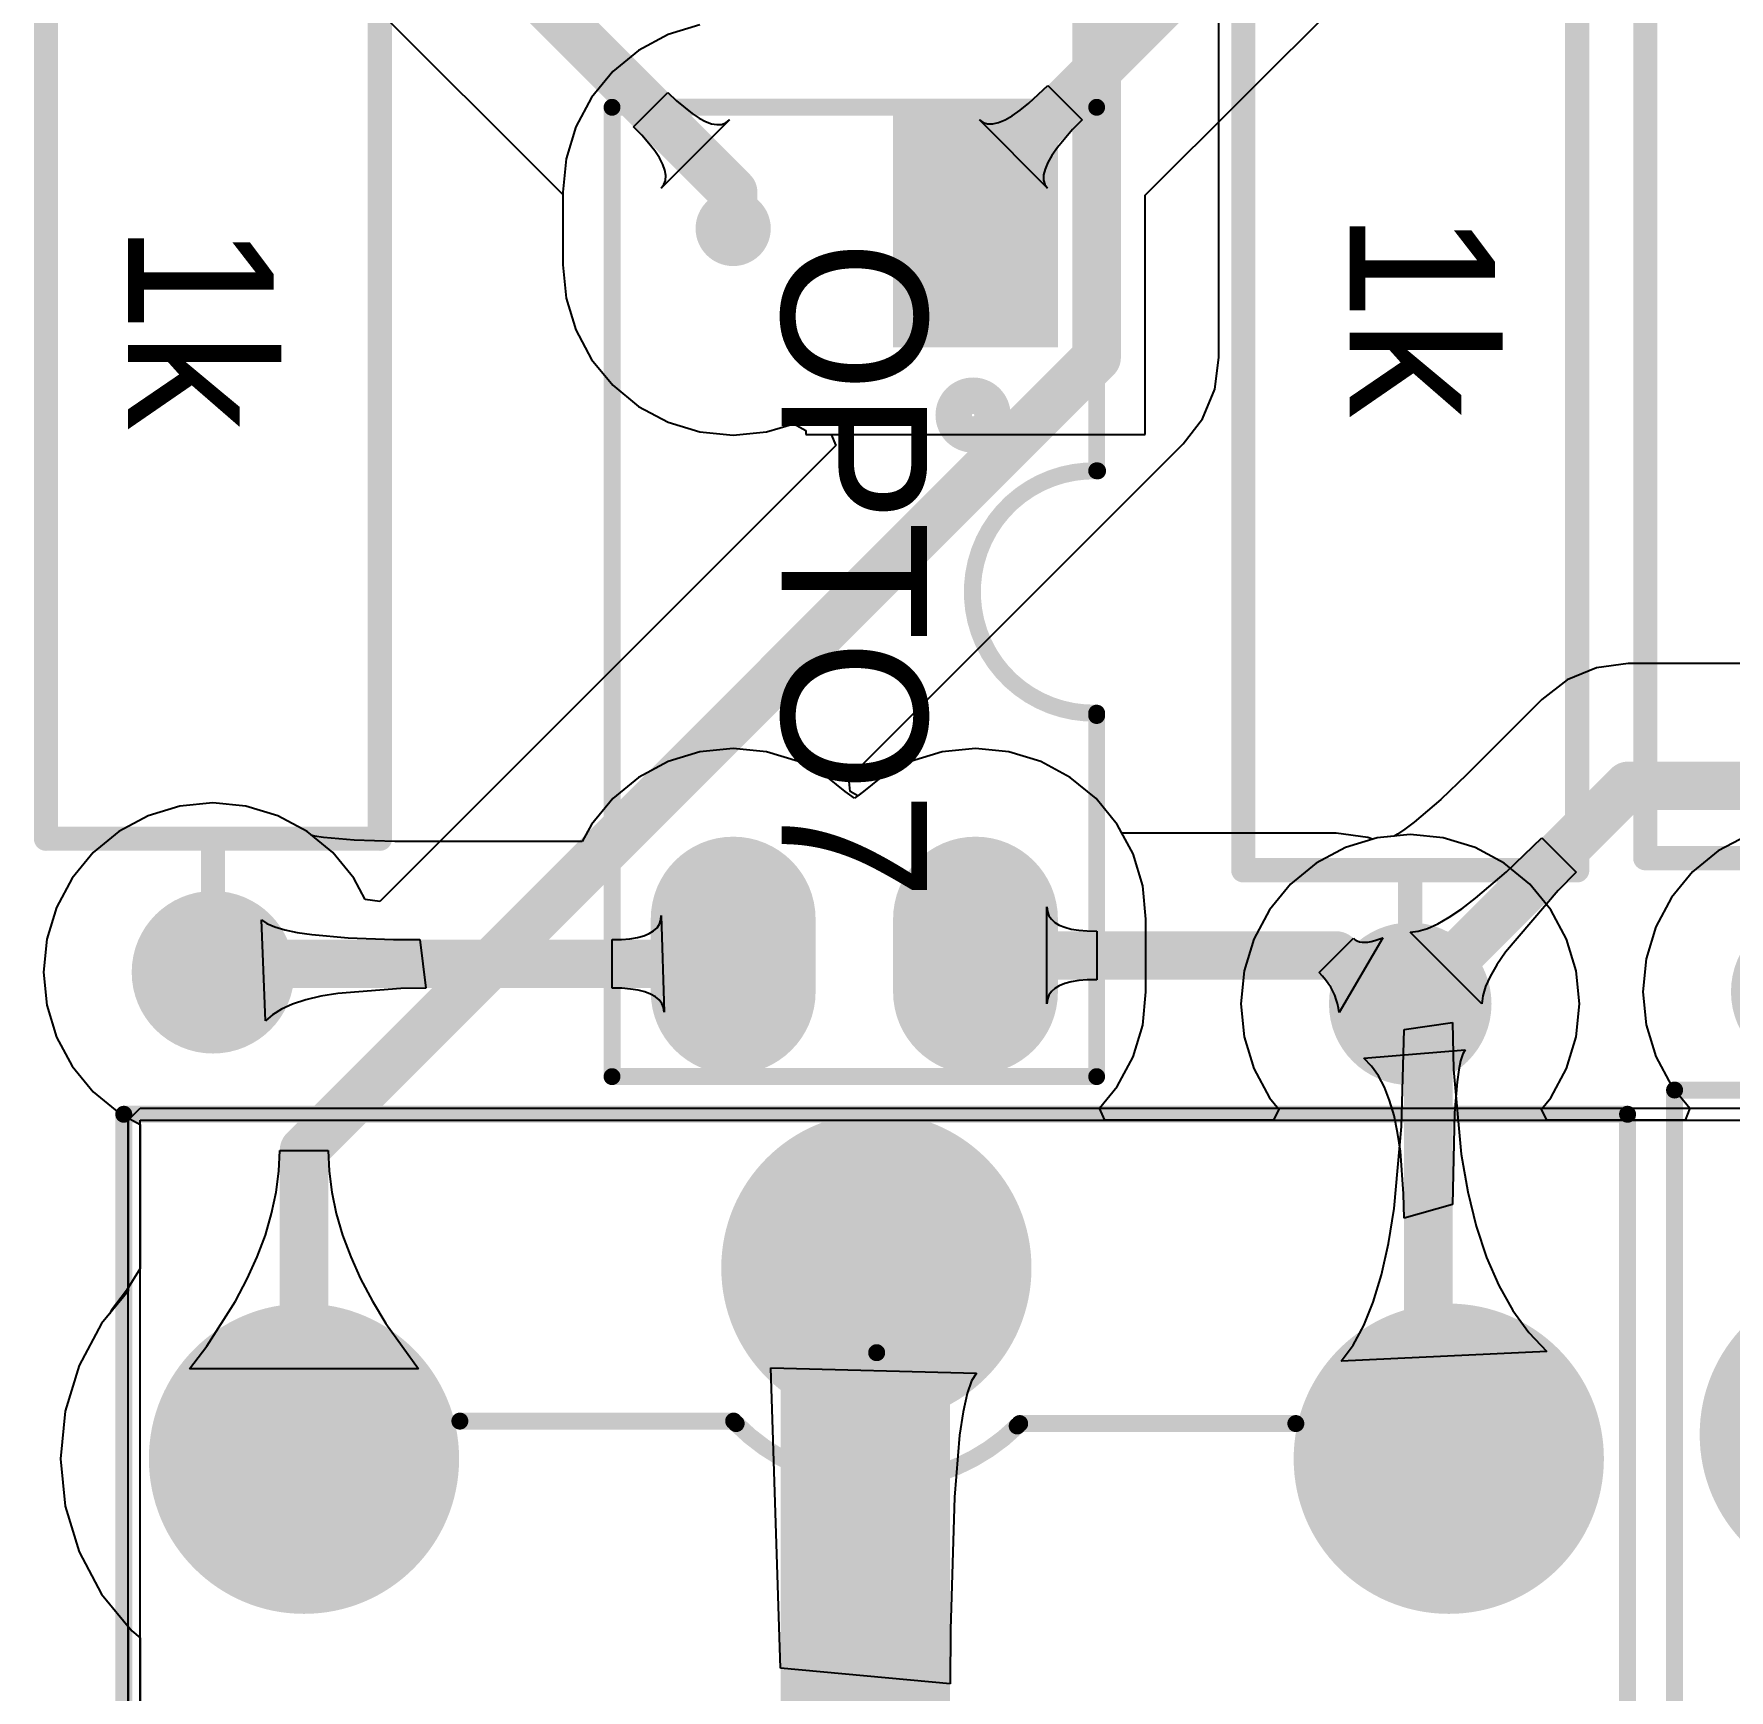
# Model space of a CAD drawing. Header units: millimetres. Extents: x 0 to 190, y 0 to 100.
# Drawn here: x 112.42 to 130.19, y 21.59 to 38.95 of the extents above; entities that cross this region are included whole.
import ezdxf

# ---------------------------------------------------------------- set-up
doc = ezdxf.new("R2010")
doc.units = ezdxf.units.MM
for name, color, linetype in [('BottomLayer', 5, 'Continuous'), ('BottomSolder', 6, 'Continuous'), ('MultiLayer', 9, 'Continuous'), ('PadHoleLayer', 156, 'Continuous'), ('TopLayer', 1, 'Continuous'), ('TopOverlay', 2, 'Continuous'), ('TopSolder', 216, 'Continuous')]:
    doc.layers.add(name, color=color, linetype=linetype)

# ---------------------------------------------------------------- blocks, each defined once
blk = doc.blocks.new('R_____5_C____SRD_27')
at = {"layer": 'BottomLayer'}
h = blk.add_hatch(color=5, dxfattribs=at)
edge = h.paths.add_edge_path()
edge.add_arc((2, 6), 1.524, 0, 360)
h = blk.add_hatch(color=5, dxfattribs=at)
edge = h.paths.add_edge_path()
edge.add_arc((0, 0), 1.524, 0, 360)
h = blk.add_hatch(color=5, dxfattribs=at)
edge = h.paths.add_edge_path()
edge.add_arc((2, -6), 1.524, 0, 360)
at = {"layer": 'BottomSolder'}
h = blk.add_hatch(color=6, dxfattribs=at)
edge = h.paths.add_edge_path()
edge.add_arc((2, 6), 1.626, 0, 360)
h = blk.add_hatch(color=6, dxfattribs=at)
edge = h.paths.add_edge_path()
edge.add_arc((0, 0), 1.626, 0, 360)
h = blk.add_hatch(color=6, dxfattribs=at)
edge = h.paths.add_edge_path()
edge.add_arc((2, -6), 1.626, 0, 360)
at = {"layer": 'MultiLayer'}
h = blk.add_hatch(color=9, dxfattribs=at)
edge = h.paths.add_edge_path()
edge.add_arc((2, 6), 1.524, 0, 360)
h = blk.add_hatch(color=9, dxfattribs=at)
edge = h.paths.add_edge_path()
edge.add_arc((0, 0), 1.524, 0, 360)
h = blk.add_hatch(color=9, dxfattribs=at)
edge = h.paths.add_edge_path()
edge.add_arc((2, -6), 1.524, 0, 360)
at = {"layer": 'PadHoleLayer'}
h = blk.add_hatch(color=156, dxfattribs=at)
edge = h.paths.add_edge_path()
edge.add_arc((2, 6), 0.571, 0, 360)
h = blk.add_hatch(color=156, dxfattribs=at)
edge = h.paths.add_edge_path()
edge.add_arc((0, 0), 0.571, 0, 360)
h = blk.add_hatch(color=156, dxfattribs=at)
edge = h.paths.add_edge_path()
edge.add_arc((2, -6), 0.571, 0, 360)
at = {"layer": 'TopLayer'}
h = blk.add_hatch(color=1, dxfattribs=at)
edge = h.paths.add_edge_path()
edge.add_arc((2, 6), 1.524, 0, 360)
h = blk.add_hatch(color=1, dxfattribs=at)
edge = h.paths.add_edge_path()
edge.add_arc((0, 0), 1.524, 0, 360)
h = blk.add_hatch(color=1, dxfattribs=at)
edge = h.paths.add_edge_path()
edge.add_arc((2, -6), 1.524, 0, 360)
at = {"layer": 'TopSolder'}
h = blk.add_hatch(color=216, dxfattribs=at)
edge = h.paths.add_edge_path()
edge.add_arc((2, 6), 1.626, 0, 360)
h = blk.add_hatch(color=216, dxfattribs=at)
edge = h.paths.add_edge_path()
edge.add_arc((0, 0), 1.626, 0, 360)
h = blk.add_hatch(color=216, dxfattribs=at)
edge = h.paths.add_edge_path()
edge.add_arc((2, -6), 1.626, 0, 360)
at = {"layer": 'TopOverlay', "const_width": 0.178}
for points in [[(17.78, 7.874), (-1.61, 7.874)], [(-1.61, -7.889), (-1.61, 7.874)], [(1.631, 1.502), (1.631, 4.397)], [(6.076, 0.003), (0.888, 0.003)], [(1.606, -4.366), (1.606, -1.496)], [(17.78, -7.889), (-1.61, -7.889)]]:
    blk.add_lwpolyline(points, dxfattribs=at)
at = {"layer": 'TopOverlay', "const_width": 0.0889}
for points in [[(-1.655, 7.874, 1), (-1.566, 7.874, 1)], [(-1.655, 7.874, 1), (-1.566, 7.874, 1)], [(1.587, 4.397, 1), (1.676, 4.397, 1)], [(1.587, 1.502, 1), (1.676, 1.502, 1)], [(1.612, 1.476, 1), (1.701, 1.476, 1)], [(0.844, 0.003, 1), (0.933, 0.003, 1)], [(1.561, -1.496, 1), (1.65, -1.496, 1)], [(1.587, -1.47, 1), (1.676, -1.47, 1)], [(1.561, -4.366, 1), (1.65, -4.366, 1)], [(-1.655, -7.889, 1), (-1.566, -7.889, 1)], [(-1.655, -7.889, 1), (-1.566, -7.889, 1)]]:
    blk.add_lwpolyline(points, format="xyb", close=True, dxfattribs=at)
at = {"layer": 'TopOverlay', "const_width": 0.178}
blk.add_lwpolyline([(1.657, 1.476, -0.414214), (1.631, -1.47)], format="xyb", dxfattribs=at)
blk = doc.blocks.new('R_____5_C____SRD_28')
at = {"layer": 'BottomLayer'}
h = blk.add_hatch(color=5, dxfattribs=at)
edge = h.paths.add_edge_path()
edge.add_arc((2, -6), 1.524, 0, 360)
at = {"layer": 'BottomSolder'}
h = blk.add_hatch(color=6, dxfattribs=at)
edge = h.paths.add_edge_path()
edge.add_arc((2, -6), 1.626, 0, 360)
at = {"layer": 'MultiLayer'}
h = blk.add_hatch(color=9, dxfattribs=at)
edge = h.paths.add_edge_path()
edge.add_arc((2, -6), 1.524, 0, 360)
at = {"layer": 'TopLayer'}
h = blk.add_hatch(color=1, dxfattribs=at)
edge = h.paths.add_edge_path()
edge.add_arc((2, -6), 1.524, 0, 360)
at = {"layer": 'TopSolder'}
h = blk.add_hatch(color=216, dxfattribs=at)
edge = h.paths.add_edge_path()
edge.add_arc((2, -6), 1.626, 0, 360)
at = {"layer": 'TopOverlay', "const_width": 0.178}
for points in [[(-1.61, -7.889), (-1.61, 7.874)], [(17.78, -7.889), (-1.61, -7.889)]]:
    blk.add_lwpolyline(points, dxfattribs=at)
at = {"layer": 'TopOverlay', "const_width": 0.0889}
blk.add_lwpolyline([(-1.655, -7.889, 1), (-1.566, -7.889, 1)], format="xyb", close=True, dxfattribs=at)
blk.add_lwpolyline([(-1.655, -7.889, 1), (-1.566, -7.889, 1)], format="xyb", close=True, dxfattribs=at)
blk = doc.blocks.new('_________1_2__31')
at = {"layer": 'BottomLayer'}
h = blk.add_hatch(color=5, dxfattribs=at)
edge = h.paths.add_edge_path()
edge.add_arc((-6.4, 0), 0.75, 0, 360)
h = blk.add_hatch(color=5, dxfattribs=at)
edge = h.paths.add_edge_path()
edge.add_arc((6.4, 0), 0.75, 0, 360)
at = {"layer": 'BottomSolder'}
h = blk.add_hatch(color=6, dxfattribs=at)
edge = h.paths.add_edge_path()
edge.add_arc((-6.4, 0), 0.852, 0, 360)
h = blk.add_hatch(color=6, dxfattribs=at)
edge = h.paths.add_edge_path()
edge.add_arc((6.4, 0), 0.852, 0, 360)
at = {"layer": 'MultiLayer'}
h = blk.add_hatch(color=9, dxfattribs=at)
edge = h.paths.add_edge_path()
edge.add_arc((-6.4, 0), 0.75, 0, 360)
h = blk.add_hatch(color=9, dxfattribs=at)
edge = h.paths.add_edge_path()
edge.add_arc((6.4, 0), 0.75, 0, 360)
at = {"layer": 'PadHoleLayer'}
h = blk.add_hatch(color=156, dxfattribs=at)
edge = h.paths.add_edge_path()
edge.add_arc((-6.4, 0), 0.35, 0, 360)
h = blk.add_hatch(color=156, dxfattribs=at)
edge = h.paths.add_edge_path()
edge.add_arc((6.4, 0), 0.35, 0, 360)
at = {"layer": 'TopLayer'}
h = blk.add_hatch(color=1, dxfattribs=at)
edge = h.paths.add_edge_path()
edge.add_arc((-6.4, 0), 0.75, 0, 360)
h = blk.add_hatch(color=1, dxfattribs=at)
edge = h.paths.add_edge_path()
edge.add_arc((6.4, 0), 0.75, 0, 360)
at = {"layer": 'TopSolder'}
h = blk.add_hatch(color=216, dxfattribs=at)
edge = h.paths.add_edge_path()
edge.add_arc((-6.4, 0), 0.852, 0, 360)
h = blk.add_hatch(color=216, dxfattribs=at)
edge = h.paths.add_edge_path()
edge.add_arc((6.4, 0), 0.852, 0, 360)
at = {"layer": 'TopOverlay', "const_width": 0.254}
for points in [[(-5, 1.75), (-5, -1.75)], [(-5, 1.75), (5, 1.75)], [(5, 1.75), (5, -1.75)], [(-5.842, 0), (-5.08, 0)], [(5.08, 0), (5.842, 0)], [(-5, -1.75), (5, -1.75)]]:
    blk.add_lwpolyline(points, dxfattribs=at)
at = {"layer": 'TopOverlay', "const_width": 0.127}
for points in [[(-5.064, 1.75, 1), (-4.937, 1.75, 1)], [(-5.064, 1.75, 1), (-4.937, 1.75, 1)], [(4.937, 1.75, 1), (5.064, 1.75, 1)], [(4.937, 1.75, 1), (5.064, 1.75, 1)], [(-5.905, 0, 1), (-5.779, 0, 1)], [(-5.144, 0, 1), (-5.016, 0, 1)], [(5.016, 0, 1), (5.144, 0, 1)], [(5.779, 0, 1), (5.905, 0, 1)], [(-5.064, -1.75, 1), (-4.937, -1.75, 1)], [(-5.064, -1.75, 1), (-4.937, -1.75, 1)], [(4.937, -1.75, 1), (5.064, -1.75, 1)], [(4.937, -1.75, 1), (5.064, -1.75, 1)]]:
    blk.add_lwpolyline(points, format="xyb", close=True, dxfattribs=at)
blk = doc.blocks.new('_________1_2__32')
at = {"layer": 'BottomLayer'}
h = blk.add_hatch(color=5, dxfattribs=at)
edge = h.paths.add_edge_path()
edge.add_arc((-6.4, 0), 0.75, 0, 360)
h = blk.add_hatch(color=5, dxfattribs=at)
edge = h.paths.add_edge_path()
edge.add_arc((6.4, 0), 0.75, 0, 360)
at = {"layer": 'BottomSolder'}
h = blk.add_hatch(color=6, dxfattribs=at)
edge = h.paths.add_edge_path()
edge.add_arc((-6.4, 0), 0.852, 0, 360)
h = blk.add_hatch(color=6, dxfattribs=at)
edge = h.paths.add_edge_path()
edge.add_arc((6.4, 0), 0.852, 0, 360)
at = {"layer": 'MultiLayer'}
h = blk.add_hatch(color=9, dxfattribs=at)
edge = h.paths.add_edge_path()
edge.add_arc((-6.4, 0), 0.75, 0, 360)
h = blk.add_hatch(color=9, dxfattribs=at)
edge = h.paths.add_edge_path()
edge.add_arc((6.4, 0), 0.75, 0, 360)
at = {"layer": 'PadHoleLayer'}
h = blk.add_hatch(color=156, dxfattribs=at)
edge = h.paths.add_edge_path()
edge.add_arc((-6.4, 0), 0.35, 0, 360)
h = blk.add_hatch(color=156, dxfattribs=at)
edge = h.paths.add_edge_path()
edge.add_arc((6.4, 0), 0.35, 0, 360)
at = {"layer": 'TopLayer'}
h = blk.add_hatch(color=1, dxfattribs=at)
edge = h.paths.add_edge_path()
edge.add_arc((-6.4, 0), 0.75, 0, 360)
h = blk.add_hatch(color=1, dxfattribs=at)
edge = h.paths.add_edge_path()
edge.add_arc((6.4, 0), 0.75, 0, 360)
at = {"layer": 'TopSolder'}
h = blk.add_hatch(color=216, dxfattribs=at)
edge = h.paths.add_edge_path()
edge.add_arc((-6.4, 0), 0.852, 0, 360)
h = blk.add_hatch(color=216, dxfattribs=at)
edge = h.paths.add_edge_path()
edge.add_arc((6.4, 0), 0.852, 0, 360)
at = {"layer": 'TopOverlay', "const_width": 0.254}
for points in [[(-5, -1.75), (-5, 1.75)], [(5, 1.75), (-5, 1.75)], [(5, -1.75), (5, 1.75)], [(-5.08, 0), (-5.842, 0)], [(5.842, 0), (5.08, 0)], [(5, -1.75), (-5, -1.75)]]:
    blk.add_lwpolyline(points, dxfattribs=at)
at = {"layer": 'TopOverlay', "const_width": 0.127}
for points in [[(-5.064, 1.75, 1), (-4.937, 1.75, 1)], [(-5.064, 1.75, 1), (-4.937, 1.75, 1)], [(4.937, 1.75, 1), (5.064, 1.75, 1)], [(4.937, 1.75, 1), (5.064, 1.75, 1)], [(-5.905, 0, 1), (-5.779, 0, 1)], [(-5.144, 0, 1), (-5.016, 0, 1)], [(5.016, 0, 1), (5.144, 0, 1)], [(5.779, 0, 1), (5.905, 0, 1)], [(-5.064, -1.75, 1), (-4.937, -1.75, 1)], [(-5.064, -1.75, 1), (-4.937, -1.75, 1)], [(4.937, -1.75, 1), (5.064, -1.75, 1)], [(4.937, -1.75, 1), (5.064, -1.75, 1)]]:
    blk.add_lwpolyline(points, format="xyb", close=True, dxfattribs=at)
blk = doc.blocks.new('_________1_2__33')
at = {"layer": 'BottomLayer'}
h = blk.add_hatch(color=5, dxfattribs=at)
edge = h.paths.add_edge_path()
edge.add_arc((-6.4, 0), 0.75, 0, 360)
h = blk.add_hatch(color=5, dxfattribs=at)
edge = h.paths.add_edge_path()
edge.add_arc((6.4, 0), 0.75, 0, 360)
at = {"layer": 'BottomSolder'}
h = blk.add_hatch(color=6, dxfattribs=at)
edge = h.paths.add_edge_path()
edge.add_arc((-6.4, 0), 0.852, 0, 360)
h = blk.add_hatch(color=6, dxfattribs=at)
edge = h.paths.add_edge_path()
edge.add_arc((6.4, 0), 0.852, 0, 360)
at = {"layer": 'MultiLayer'}
h = blk.add_hatch(color=9, dxfattribs=at)
edge = h.paths.add_edge_path()
edge.add_arc((-6.4, 0), 0.75, 0, 360)
h = blk.add_hatch(color=9, dxfattribs=at)
edge = h.paths.add_edge_path()
edge.add_arc((6.4, 0), 0.75, 0, 360)
at = {"layer": 'PadHoleLayer'}
h = blk.add_hatch(color=156, dxfattribs=at)
edge = h.paths.add_edge_path()
edge.add_arc((-6.4, 0), 0.35, 0, 360)
h = blk.add_hatch(color=156, dxfattribs=at)
edge = h.paths.add_edge_path()
edge.add_arc((6.4, 0), 0.35, 0, 360)
at = {"layer": 'TopLayer'}
h = blk.add_hatch(color=1, dxfattribs=at)
edge = h.paths.add_edge_path()
edge.add_arc((-6.4, 0), 0.75, 0, 360)
h = blk.add_hatch(color=1, dxfattribs=at)
edge = h.paths.add_edge_path()
edge.add_arc((6.4, 0), 0.75, 0, 360)
at = {"layer": 'TopSolder'}
h = blk.add_hatch(color=216, dxfattribs=at)
edge = h.paths.add_edge_path()
edge.add_arc((-6.4, 0), 0.852, 0, 360)
h = blk.add_hatch(color=216, dxfattribs=at)
edge = h.paths.add_edge_path()
edge.add_arc((6.4, 0), 0.852, 0, 360)
at = {"layer": 'TopOverlay', "const_width": 0.254}
for points in [[(-5, 1.75), (5, 1.75)], [(-5, 1.75), (-5, -1.75)], [(5, 1.75), (5, -1.75)], [(-5.842, 0), (-5.08, 0)], [(5.08, 0), (5.842, 0)], [(-5, -1.75), (5, -1.75)]]:
    blk.add_lwpolyline(points, dxfattribs=at)
at = {"layer": 'TopOverlay', "const_width": 0.127}
for points in [[(-5.064, 1.75, 1), (-4.937, 1.75, 1)], [(-5.064, 1.75, 1), (-4.937, 1.75, 1)], [(4.937, 1.75, 1), (5.064, 1.75, 1)], [(4.937, 1.75, 1), (5.064, 1.75, 1)], [(-5.905, 0, 1), (-5.779, 0, 1)], [(-5.144, 0, 1), (-5.016, 0, 1)], [(5.016, 0, 1), (5.144, 0, 1)], [(5.779, 0, 1), (5.905, 0, 1)], [(-5.064, -1.75, 1), (-4.937, -1.75, 1)], [(-5.064, -1.75, 1), (-4.937, -1.75, 1)], [(4.937, -1.75, 1), (5.064, -1.75, 1)], [(4.937, -1.75, 1), (5.064, -1.75, 1)]]:
    blk.add_lwpolyline(points, format="xyb", close=True, dxfattribs=at)
blk = doc.blocks.new('DIP4_W0_3_43')
at = {"layer": 'BottomLayer'}
h = blk.add_hatch(color=5, dxfattribs=at)
edge = h.paths.add_edge_path()
edge.add_arc((0, 7.239), 0.762, 180, 360)
edge.add_line((0.762, 7.239), (0.762, 8.001))
edge.add_arc((0, 8.001), 0.762, 0, 180)
edge.add_line((-0.762, 8.001), (-0.762, 7.239))
h = blk.add_hatch(color=5, dxfattribs=at)
edge = h.paths.add_edge_path()
edge.add_arc((2.54, 7.239), 0.762, 180, 360)
edge.add_line((3.302, 7.239), (3.302, 8.001))
edge.add_arc((2.54, 8.001), 0.762, 0, 180)
edge.add_line((1.778, 8.001), (1.778, 7.239))
blk.add_hatch(color=5, dxfattribs=at).paths.add_polyline_path([(-0.762, -1.143), (-0.762, 1.143), (0.762, 1.143), (0.762, -1.143)])
at = {"layer": 'BottomSolder'}
h = blk.add_hatch(color=6, dxfattribs=at)
edge = h.paths.add_edge_path()
edge.add_arc((0, 7.239), 0.864, 180, 360)
edge.add_line((0.864, 7.239), (0.864, 8.001))
edge.add_arc((0, 8.001), 0.864, 0, 180)
edge.add_line((-0.864, 8.001), (-0.864, 7.239))
h = blk.add_hatch(color=6, dxfattribs=at)
edge = h.paths.add_edge_path()
edge.add_arc((2.54, 7.239), 0.864, 180, 360)
edge.add_line((3.404, 7.239), (3.404, 8.001))
edge.add_arc((2.54, 8.001), 0.864, 0, 180)
edge.add_line((1.676, 8.001), (1.676, 7.239))
blk.add_hatch(color=6, dxfattribs=at).paths.add_polyline_path([(-0.864, -1.245), (-0.864, 1.245), (0.864, 1.245), (0.864, -1.245)])
at = {"layer": 'MultiLayer'}
h = blk.add_hatch(color=9, dxfattribs=at)
edge = h.paths.add_edge_path()
edge.add_arc((0, 7.239), 0.762, 180, 360)
edge.add_line((0.762, 7.239), (0.762, 8.001))
edge.add_arc((0, 8.001), 0.762, 0, 180)
edge.add_line((-0.762, 8.001), (-0.762, 7.239))
h = blk.add_hatch(color=9, dxfattribs=at)
edge = h.paths.add_edge_path()
edge.add_arc((2.54, 7.239), 0.762, 180, 360)
edge.add_line((3.302, 7.239), (3.302, 8.001))
edge.add_arc((2.54, 8.001), 0.762, 0, 180)
edge.add_line((1.778, 8.001), (1.778, 7.239))
blk.add_hatch(color=9, dxfattribs=at).paths.add_polyline_path([(-0.762, -1.143), (-0.762, 1.143), (0.762, 1.143), (0.762, -1.143)])
at = {"layer": 'PadHoleLayer'}
h = blk.add_hatch(color=156, dxfattribs=at)
edge = h.paths.add_edge_path()
edge.add_arc((0, 7.62), 0.394, 0, 360)
h = blk.add_hatch(color=156, dxfattribs=at)
edge = h.paths.add_edge_path()
edge.add_arc((2.54, 7.62), 0.394, 0, 360)
h = blk.add_hatch(color=156, dxfattribs=at)
edge = h.paths.add_edge_path()
edge.add_arc((0, 0), 0.394, 0, 360)
h = blk.add_hatch(color=156, dxfattribs=at)
edge = h.paths.add_edge_path()
edge.add_arc((2.54, 0), 0.394, 0, 360)
at = {"layer": 'TopLayer'}
h = blk.add_hatch(color=1, dxfattribs=at)
edge = h.paths.add_edge_path()
edge.add_arc((0, 7.239), 0.762, 180, 360)
edge.add_line((0.762, 7.239), (0.762, 8.001))
edge.add_arc((0, 8.001), 0.762, 0, 180)
edge.add_line((-0.762, 8.001), (-0.762, 7.239))
h = blk.add_hatch(color=1, dxfattribs=at)
edge = h.paths.add_edge_path()
edge.add_arc((2.54, 7.239), 0.762, 180, 360)
edge.add_line((3.302, 7.239), (3.302, 8.001))
edge.add_arc((2.54, 8.001), 0.762, 0, 180)
edge.add_line((1.778, 8.001), (1.778, 7.239))
blk.add_hatch(color=1, dxfattribs=at).paths.add_polyline_path([(-0.762, -1.143), (-0.762, 1.143), (0.762, 1.143), (0.762, -1.143)])
at = {"layer": 'TopSolder'}
h = blk.add_hatch(color=216, dxfattribs=at)
edge = h.paths.add_edge_path()
edge.add_arc((0, 7.239), 0.864, 180, 360)
edge.add_line((0.864, 7.239), (0.864, 8.001))
edge.add_arc((0, 8.001), 0.864, 0, 180)
edge.add_line((-0.864, 8.001), (-0.864, 7.239))
h = blk.add_hatch(color=216, dxfattribs=at)
edge = h.paths.add_edge_path()
edge.add_arc((2.54, 7.239), 0.864, 180, 360)
edge.add_line((3.404, 7.239), (3.404, 8.001))
edge.add_arc((2.54, 8.001), 0.864, 0, 180)
edge.add_line((1.676, 8.001), (1.676, 7.239))
blk.add_hatch(color=216, dxfattribs=at).paths.add_polyline_path([(-0.864, -1.245), (-0.864, 1.245), (0.864, 1.245), (0.864, -1.245)])
at = {"layer": 'TopOverlay', "const_width": 0.178}
for points in [[(3.81, 8.89), (-1.27, 8.89)], [(-1.27, 8.89), (-1.27, 5.105)], [(3.81, 8.89), (3.81, -1.27)], [(-1.27, 2.54), (-1.27, -1.27)], [(3.81, -1.27), (-1.27, -1.27)]]:
    blk.add_lwpolyline(points, dxfattribs=at)
at = {"layer": 'TopOverlay'}
for points, const_width in [([(-1.314, 8.89, 1), (-1.226, 8.89, 1)], 0.0889), ([(-1.314, 8.89, 1), (-1.226, 8.89, 1)], 0.0889), ([(3.766, 8.89, 1), (3.854, 8.89, 1)], 0.0889), ([(3.766, 8.89, 1), (3.854, 8.89, 1)], 0.0889), ([(-1.314, 5.105, 1), (-1.226, 5.105, 1)], 0.0889), ([(-1.314, 5.08, 1), (-1.226, 5.08, 1)], 0.0889), ([(-1.324, 2.541, 1), (-1.235, 2.541, 1)], 0.0889), ([(-1.314, 2.54, 1), (-1.226, 2.54, 1)], 0.0889), ([(0.229, 1.956, 1), (-0.178, 1.956, 1)], 0.381), ([(-0.273, 1.956, 1), (-0.083, 1.956, 1)], 0.191), ([(0.133, 1.956, 1), (0.324, 1.956, 1)], 0.191), ([(-1.314, -1.27, 1), (-1.226, -1.27, 1)], 0.0889), ([(-1.314, -1.27, 1), (-1.226, -1.27, 1)], 0.0889), ([(3.766, -1.27, 1), (3.854, -1.27, 1)], 0.0889), ([(3.766, -1.27, 1), (3.854, -1.27, 1)], 0.0889)]:
    blk.add_lwpolyline(points, format="xyb", close=True, dxfattribs=dict(at, const_width=const_width))
at = {"layer": 'TopOverlay', "const_width": 0.178}
blk.add_lwpolyline([(-1.27, 5.08, -1.030551), (-1.28, 2.541)], format="xyb", dxfattribs=at)

msp = doc.modelspace()

# ---------------------------------------------------------------- linework, layer by layer
at = {"layer": 'BottomLayer'}
for p, q in [((124.071, 37.254), (126.122, 39.304)), ((119.07, 38.938), (118.761, 38.773)), ((119.405, 39.04), (119.07, 38.938)), ((118.761, 38.773), (118.49, 38.551)), ((118.49, 38.551), (118.268, 38.28)), ((122.851, 38.218), (123.052, 38.405)), ((123.052, 38.405), (123.412, 38.046)), ((118.268, 38.28), (118.103, 37.971)), ((122.761, 38.146), (122.851, 38.218)), ((123.049, 37.328), (122.334, 38.043)), ((122.334, 38.043), (122.373, 38.015)), ((122.534, 38.016), (122.603, 38.045)), ((122.603, 38.045), (122.678, 38.088)), ((122.678, 38.088), (122.761, 38.146)), ((123.412, 38.046), (123.311, 37.942)), ((118.103, 37.971), (118.001, 37.636)), ((122.373, 38.015), (122.42, 38.001)), ((122.42, 38.001), (122.473, 38.001)), ((122.473, 38.001), (122.534, 38.016)), ((123.311, 37.942), (123.152, 37.755)), ((123.094, 37.672), (123.051, 37.596)), ((123.152, 37.755), (123.094, 37.672)), ((118.001, 37.636), (117.967, 37.287)), ((123.022, 37.528), (123.007, 37.467)), ((123.051, 37.596), (123.022, 37.528)), ((123.007, 37.467), (123.007, 37.414)), ((123.007, 37.414), (123.021, 37.367)), ((123.021, 37.367), (123.049, 37.328)), ((117.967, 37.287), (117.967, 36.525)), ((124.071, 34.747), (124.071, 37.254)), ((117.967, 36.525), (118.001, 36.177)), ((118.001, 36.177), (118.103, 35.842)), ((118.103, 35.842), (118.268, 35.533)), ((118.268, 35.533), (118.49, 35.262)), ((118.49, 35.262), (118.761, 35.04)), ((118.761, 35.04), (119.07, 34.875)), ((119.07, 34.875), (119.405, 34.773)), ((120.102, 34.773), (120.388, 34.86)), ((120.388, 34.86), (120.515, 34.787)), ((119.405, 34.773), (119.753, 34.739)), ((119.753, 34.739), (120.102, 34.773)), ((120.515, 34.787), (120.515, 34.747)), ((120.515, 34.747), (124.071, 34.747)), ((129.135, 32.345), (128.804, 32.302)), ((137.245, 32.345), (129.135, 32.345)), ((128.495, 32.174), (128.229, 31.97)), ((128.804, 32.302), (128.495, 32.174)), ((128.229, 31.97), (127.44, 31.18)), ((119.753, 31.454), (119.405, 31.42)), ((120.102, 31.42), (119.753, 31.454)), ((122.293, 31.454), (121.945, 31.42)), ((122.642, 31.42), (122.293, 31.454)), ((119.07, 31.318), (118.761, 31.153)), ((119.405, 31.42), (119.07, 31.318)), ((120.437, 31.318), (120.102, 31.42)), ((120.746, 31.153), (120.437, 31.318)), ((121.61, 31.318), (121.301, 31.153)), ((121.945, 31.42), (121.61, 31.318)), ((122.977, 31.318), (122.642, 31.42)), ((123.286, 31.153), (122.977, 31.318)), ((118.761, 31.153), (118.49, 30.931)), ((120.927, 31.005), (120.746, 31.153)), ((121.301, 31.153), (121.12, 31.005)), ((123.557, 30.931), (123.286, 31.153)), ((127.44, 31.18), (127.17, 30.922)), ((118.49, 30.931), (118.268, 30.66)), ((121.023, 30.935), (120.927, 31.005)), ((121.12, 31.005), (121.023, 30.935)), ((123.779, 30.66), (123.557, 30.931)), ((127.17, 30.922), (126.892, 30.684)), ((113.621, 30.749), (113.314, 30.585)), ((113.954, 30.85), (113.621, 30.749)), ((114.3, 30.885), (113.954, 30.85)), ((114.646, 30.85), (114.3, 30.885)), ((114.979, 30.749), (114.646, 30.85)), ((115.286, 30.585), (114.979, 30.749)), ((113.314, 30.585), (113.045, 30.365)), ((115.339, 30.542), (115.286, 30.585)), ((118.268, 30.66), (118.171, 30.479)), ((123.828, 30.567), (123.779, 30.66)), ((126.074, 30.567), (123.828, 30.567)), ((126.406, 30.524), (126.074, 30.567)), ((126.795, 30.611), (126.715, 30.557)), ((126.892, 30.684), (126.795, 30.611)), ((115.364, 30.537), (115.339, 30.542)), ((115.458, 30.523), (115.364, 30.537)), ((115.78, 30.494), (115.458, 30.523)), ((116.208, 30.479), (115.78, 30.494)), ((118.171, 30.479), (116.208, 30.479)), ((126.453, 30.504), (126.406, 30.524)), ((126.504, 30.519), (126.453, 30.504)), ((126.68, 30.537), (126.504, 30.519)), ((126.715, 30.557), (126.68, 30.537)), ((127.858, 30.162), (128.23, 30.518)), ((128.23, 30.518), (128.589, 30.159)), ((113.045, 30.365), (112.825, 30.096)), ((112.825, 30.096), (112.661, 29.789)), ((127.534, 29.885), (127.858, 30.162)), ((128.589, 30.159), (128.401, 29.967)), ((127.39, 29.776), (127.534, 29.885)), ((128.401, 29.967), (127.847, 29.319)), ((112.661, 29.789), (112.56, 29.456)), ((118.994, 29.658), (118.998, 29.706)), ((118.998, 29.706), (119.029, 28.691)), ((123.041, 28.779), (123.041, 29.794)), ((123.041, 29.794), (123.046, 29.746)), ((123.046, 29.746), (123.061, 29.703)), ((123.061, 29.703), (123.088, 29.665)), ((127.138, 29.618), (127.258, 29.687)), ((127.258, 29.687), (127.39, 29.776)), ((114.85, 28.6), (114.808, 29.661)), ((114.808, 29.661), (114.866, 29.622)), ((114.866, 29.622), (114.947, 29.586)), ((114.947, 29.586), (115.053, 29.555)), ((115.053, 29.555), (115.183, 29.528)), ((115.183, 29.528), (115.337, 29.504)), ((115.337, 29.504), (115.717, 29.471)), ((118.816, 29.493), (118.873, 29.516)), ((118.873, 29.516), (118.919, 29.543)), ((118.919, 29.543), (118.955, 29.576)), ((118.955, 29.576), (118.98, 29.615)), ((118.98, 29.615), (118.994, 29.658)), ((123.088, 29.665), (123.124, 29.632)), ((123.124, 29.632), (123.171, 29.604)), ((123.171, 29.604), (123.229, 29.581)), ((123.229, 29.581), (123.297, 29.563)), ((123.297, 29.563), (123.376, 29.55)), ((123.376, 29.55), (123.465, 29.543)), ((123.465, 29.543), (123.564, 29.54)), ((123.564, 29.54), (123.564, 29.032)), ((126.849, 29.529), (126.934, 29.539)), ((127.6, 28.779), (126.849, 29.529)), ((126.934, 29.539), (127.03, 29.569)), ((127.03, 29.569), (127.138, 29.618)), ((112.56, 29.456), (112.525, 29.11)), ((115.717, 29.471), (116.193, 29.454)), ((116.193, 29.454), (116.467, 29.452)), ((116.467, 29.452), (116.531, 28.944)), ((118.483, 29.452), (118.582, 29.455)), ((118.483, 28.944), (118.483, 29.452)), ((118.582, 29.455), (118.671, 29.462)), ((118.671, 29.462), (118.749, 29.475)), ((118.749, 29.475), (118.816, 29.493)), ((125.895, 29.107), (126.254, 29.466)), ((126.564, 29.472), (126.105, 28.689)), ((126.254, 29.466), (126.272, 29.451)), ((126.272, 29.451), (126.294, 29.439)), ((126.294, 29.439), (126.318, 29.43)), ((126.318, 29.43), (126.345, 29.426)), ((126.345, 29.426), (126.374, 29.425)), ((126.374, 29.425), (126.407, 29.427)), ((126.407, 29.427), (126.442, 29.433)), ((126.442, 29.433), (126.48, 29.443)), ((126.48, 29.443), (126.521, 29.456)), ((126.521, 29.456), (126.564, 29.472)), ((127.847, 29.319), (127.758, 29.187)), ((127.758, 29.187), (127.689, 29.067)), ((112.525, 29.11), (112.56, 28.764)), ((123.171, 28.969), (123.124, 28.941)), ((123.229, 28.992), (123.171, 28.969)), ((123.297, 29.009), (123.229, 28.992)), ((123.376, 29.022), (123.297, 29.009)), ((123.465, 29.03), (123.376, 29.022)), ((123.564, 29.032), (123.465, 29.03)), ((125.929, 29.07), (125.895, 29.107)), ((125.961, 29.032), (125.929, 29.07)), ((125.99, 28.993), (125.961, 29.032)), ((126.016, 28.952), (125.99, 28.993)), ((127.689, 29.067), (127.64, 28.959)), ((115.272, 28.82), (115.135, 28.776)), ((115.43, 28.858), (115.272, 28.82)), ((115.608, 28.889), (115.43, 28.858)), ((116.269, 28.941), (115.608, 28.889)), ((116.531, 28.944), (116.269, 28.941)), ((118.585, 28.942), (118.483, 28.944)), ((118.677, 28.934), (118.585, 28.942)), ((118.758, 28.921), (118.677, 28.934)), ((118.828, 28.904), (118.758, 28.921)), ((118.888, 28.881), (118.828, 28.904)), ((118.938, 28.853), (118.888, 28.881)), ((118.976, 28.82), (118.938, 28.853)), ((119.004, 28.782), (118.976, 28.82)), ((123.046, 28.827), (123.041, 28.779)), ((123.061, 28.87), (123.046, 28.827)), ((123.088, 28.908), (123.061, 28.87)), ((123.124, 28.941), (123.088, 28.908)), ((126.038, 28.911), (126.016, 28.952)), ((126.058, 28.869), (126.038, 28.911)), ((126.074, 28.825), (126.058, 28.869)), ((126.088, 28.781), (126.074, 28.825)), ((127.61, 28.863), (127.6, 28.779)), ((127.64, 28.959), (127.61, 28.863)), ((112.56, 28.764), (112.661, 28.431)), ((114.924, 28.665), (114.85, 28.6)), ((115.019, 28.724), (114.924, 28.665)), ((115.135, 28.776), (115.019, 28.724)), ((119.022, 28.739), (119.004, 28.782)), ((119.029, 28.691), (119.022, 28.739)), ((126.098, 28.735), (126.088, 28.781)), ((126.105, 28.689), (126.098, 28.735)), ((126.759, 27.492), (126.786, 28.509)), ((126.786, 28.509), (127.294, 28.582)), ((127.294, 28.582), (127.304, 28.09)), ((112.661, 28.431), (112.825, 28.124)), ((126.364, 28.208), (127.426, 28.298)), ((127.4, 28.254), (127.378, 28.183)), ((127.426, 28.298), (127.4, 28.254)), ((112.825, 28.124), (113.045, 27.855)), ((126.444, 28.126), (126.364, 28.208)), ((126.516, 28.026), (126.444, 28.126)), ((127.304, 28.09), (127.383, 27.204)), ((127.358, 28.086), (127.341, 27.963)), ((127.378, 28.183), (127.358, 28.086)), ((126.579, 27.906), (126.516, 28.026)), ((126.634, 27.767), (126.579, 27.906)), ((127.341, 27.963), (127.315, 27.638)), ((113.045, 27.855), (113.314, 27.635)), ((126.68, 27.609), (126.634, 27.767)), ((113.314, 27.635), (113.407, 27.585)), ((113.407, 27.585), (113.411, 27.559)), ((113.411, 27.559), (113.538, 27.686)), ((113.411, 0), (113.411, 27.559)), ((113.411, 27.559), (113.411, 25.769)), ((113.538, 27.686), (178.181, 27.686)), ((126.718, 27.432), (126.68, 27.609)), ((127.315, 27.638), (127.294, 26.674)), ((126.68, 26.635), (126.759, 27.492)), ((126.748, 27.236), (126.718, 27.432)), ((126.781, 26.786), (126.748, 27.236)), ((127.383, 27.204), (127.452, 26.81)), ((126.786, 26.532), (126.781, 26.786)), ((127.294, 26.674), (126.786, 26.532)), ((127.452, 26.81), (127.541, 26.449)), ((126.621, 26.268), (126.68, 26.635)), ((127.541, 26.449), (127.649, 26.121)), ((126.548, 25.94), (126.621, 26.268)), ((127.649, 26.121), (127.778, 25.825)), ((113.411, 25.769), (113.132, 25.429)), ((126.462, 25.653), (126.548, 25.94)), ((127.778, 25.825), (127.926, 25.563)), ((126.363, 25.407), (126.462, 25.653)), ((113.132, 25.429), (112.896, 24.988)), ((127.926, 25.563), (128.094, 25.333)), ((126.251, 25.201), (126.363, 25.407)), ((128.094, 25.333), (128.282, 25.136)), ((126.125, 25.035), (126.251, 25.201)), ((128.282, 25.136), (126.125, 25.035)), ((112.896, 24.988), (112.751, 24.509)), ((120.249, 21.817), (120.148, 24.962)), ((120.148, 24.962), (122.305, 24.907)), ((122.305, 24.907), (122.252, 24.827)), ((122.252, 24.827), (122.205, 24.693)), ((122.205, 24.693), (122.163, 24.503)), ((112.751, 24.509), (112.702, 24.011)), ((122.163, 24.503), (122.127, 24.259)), ((122.127, 24.259), (122.072, 23.608)), ((112.702, 24.011), (112.751, 23.513)), ((112.751, 23.513), (112.896, 23.034)), ((122.072, 23.608), (122.03, 22.221)), ((112.896, 23.034), (113.132, 22.593)), ((113.132, 22.593), (113.411, 22.253)), ((113.411, 22.253), (113.411, 13.742)), ((122.03, 22.221), (122.027, 21.65)), ((122.027, 21.65), (120.249, 21.817))]:
    msp.add_line(p, q, dxfattribs=at)
for points, const_width in [([(122.293, 37.287), (126.585, 41.579)], 0.508), ([(122.293, 36.906), (122.293, 37.287)], 0.508), ([(126.85, 28.779), (129.135, 31.064)], 0.508), ([(129.135, 31.064), (137.245, 31.064)], 0.508), ([(119.665, 29.198), (119.753, 29.286)], 0.508), ([(122.293, 29.286), (126.074, 29.286)], 0.508), ([(126.074, 29.286), (126.581, 28.779)], 0.508), ([(114.3, 29.11), (114.388, 29.198)], 0.508), ([(114.388, 29.198), (119.665, 29.198)], 0.508), ([(126.581, 28.779), (126.85, 28.779)], 0.508), ([(126.85, 28.779), (127.04, 28.589)], 0.508), ([(127.04, 24.225), (127.04, 28.589)], 0.508), ([(121.138, 25.895), (121.254, 26.011)], 1.778), ([(121.138, 4.561), (121.138, 25.895)], 1.778), ([(127.04, 24.225), (127.254, 24.011)], 0.508)]:
    msp.add_lwpolyline(points, dxfattribs=dict(at, const_width=const_width))
for points, const_width in [([(122.166, 37.287, 1), (122.42, 37.287, 1)], 0.254), ([(122.166, 37.287, 1), (122.42, 37.287, 1)], 0.254), ([(122.166, 36.906, 1), (122.42, 36.906, 1)], 0.254), ([(129.008, 31.064, 1), (129.262, 31.064, 1)], 0.254), ([(129.008, 31.064, 1), (129.262, 31.064, 1)], 0.254), ([(119.626, 29.286, 1), (119.88, 29.286, 1)], 0.254), ([(122.166, 29.286, 1), (122.42, 29.286, 1)], 0.254), ([(125.947, 29.286, 1), (126.201, 29.286, 1)], 0.254), ([(125.947, 29.286, 1), (126.201, 29.286, 1)], 0.254), ([(114.173, 29.11, 1), (114.427, 29.11, 1)], 0.254), ([(114.261, 29.198, 1), (114.515, 29.198, 1)], 0.254), ([(114.261, 29.198, 1), (114.515, 29.198, 1)], 0.254), ([(119.538, 29.198, 1), (119.792, 29.198, 1)], 0.254), ([(119.538, 29.198, 1), (119.792, 29.198, 1)], 0.254), ([(126.454, 28.779, 1), (126.708, 28.779, 1)], 0.254), ([(126.454, 28.779, 1), (126.708, 28.779, 1)], 0.254), ([(126.723, 28.779, 1), (126.977, 28.779, 1)], 0.254), ([(126.723, 28.779, 1), (126.977, 28.779, 1)], 0.254), ([(126.723, 28.779, 1), (126.977, 28.779, 1)], 0.254), ([(126.913, 28.589, 1), (127.167, 28.589, 1)], 0.254), ([(126.913, 28.589, 1), (127.167, 28.589, 1)], 0.254), ([(120.809, 26.011, 1), (121.698, 26.011, 1)], 0.889), ([(120.694, 25.895, 1), (121.583, 25.895, 1)], 0.889), ([(120.694, 25.895, 1), (121.583, 25.895, 1)], 0.889), ([(126.913, 24.225, 1), (127.167, 24.225, 1)], 0.254), ([(126.913, 24.225, 1), (127.167, 24.225, 1)], 0.254), ([(127.127, 24.011, 1), (127.381, 24.011, 1)], 0.254)]:
    msp.add_lwpolyline(points, format="xyb", close=True, dxfattribs=dict(at, const_width=const_width))
at = {"layer": 'TopLayer'}
for p, q in [((124.844, 35.553), (124.844, 43.977)), ((114.963, 40.266), (117.967, 37.262)), ((118.708, 37.973), (119.068, 38.332)), ((119.068, 38.332), (119.158, 38.245)), ((119.158, 38.245), (119.322, 38.11)), ((119.714, 38.043), (118.998, 37.327)), ((119.322, 38.11), (119.395, 38.062)), ((119.395, 38.062), (119.463, 38.026)), ((119.675, 38.014), (119.714, 38.043)), ((118.795, 37.883), (118.708, 37.973)), ((118.87, 37.798), (118.795, 37.883)), ((119.463, 38.026), (119.525, 38.004)), ((119.525, 38.004), (119.581, 37.994)), ((119.581, 37.994), (119.631, 37.997)), ((119.631, 37.997), (119.675, 38.014)), ((118.931, 37.719), (118.87, 37.798)), ((118.979, 37.645), (118.931, 37.719)), ((119.015, 37.578), (118.979, 37.645)), ((119.037, 37.516), (119.015, 37.578)), ((119.047, 37.46), (119.037, 37.516)), ((118.998, 37.327), (119.027, 37.366)), ((119.027, 37.366), (119.043, 37.41)), ((119.043, 37.41), (119.047, 37.46)), ((117.967, 37.262), (117.967, 36.525)), ((117.967, 36.525), (118.001, 36.177)), ((118.001, 36.177), (118.103, 35.842)), ((118.103, 35.842), (118.268, 35.533)), ((124.801, 35.221), (124.844, 35.553)), ((118.268, 35.533), (118.49, 35.262)), ((118.49, 35.262), (118.761, 35.04)), ((124.673, 34.912), (124.801, 35.221)), ((118.761, 35.04), (119.07, 34.875)), ((119.07, 34.875), (119.405, 34.773)), ((120.102, 34.773), (120.388, 34.86)), ((120.388, 34.86), (120.515, 34.787)), ((124.469, 34.647), (124.673, 34.912)), ((119.405, 34.773), (119.753, 34.739)), ((119.753, 34.739), (120.102, 34.773)), ((120.515, 34.787), (120.515, 34.747)), ((120.515, 34.747), (120.78, 34.747)), ((120.78, 34.747), (120.829, 34.63)), ((120.829, 34.63), (116.05, 29.851)), ((120.966, 31.143), (124.469, 34.647)), ((122.293, 31.454), (121.945, 31.42)), ((122.642, 31.42), (122.293, 31.454)), ((121.61, 31.318), (121.301, 31.153)), ((121.945, 31.42), (121.61, 31.318)), ((122.977, 31.318), (122.642, 31.42)), ((123.286, 31.153), (122.977, 31.318)), ((120.98, 31.006), (120.966, 31.143)), ((121.301, 31.153), (121.12, 31.005)), ((123.557, 30.931), (123.286, 31.153)), ((121.058, 30.96), (120.98, 31.006)), ((121.12, 31.005), (121.058, 30.96)), ((123.779, 30.66), (123.557, 30.931)), ((113.621, 30.749), (113.314, 30.585)), ((113.954, 30.85), (113.621, 30.749)), ((114.3, 30.885), (113.954, 30.85)), ((114.646, 30.85), (114.3, 30.885)), ((114.979, 30.749), (114.646, 30.85)), ((115.286, 30.585), (114.979, 30.749)), ((113.314, 30.585), (113.045, 30.365)), ((115.555, 30.365), (115.286, 30.585)), ((123.944, 30.351), (123.779, 30.66)), ((126.171, 30.418), (125.864, 30.254)), ((126.504, 30.519), (126.171, 30.418)), ((126.85, 30.554), (126.504, 30.519)), ((127.196, 30.519), (126.85, 30.554)), ((127.529, 30.418), (127.196, 30.519)), ((127.836, 30.254), (127.529, 30.418)), ((130.385, 30.545), (130.078, 30.381)), ((113.045, 30.365), (112.825, 30.096)), ((115.775, 30.096), (115.555, 30.365)), ((124.046, 30.016), (123.944, 30.351)), ((125.864, 30.254), (125.595, 30.034)), ((128.105, 30.034), (127.836, 30.254)), ((130.078, 30.381), (129.809, 30.161)), ((112.825, 30.096), (112.661, 29.789)), ((115.894, 29.874), (115.775, 30.096)), ((125.595, 30.034), (125.374, 29.765)), ((128.325, 29.765), (128.105, 30.034)), ((129.809, 30.161), (129.589, 29.892)), ((116.05, 29.851), (115.894, 29.874)), ((124.08, 29.667), (124.046, 30.016)), ((129.589, 29.892), (129.425, 29.585)), ((112.661, 29.789), (112.56, 29.456)), ((125.374, 29.765), (125.21, 29.458)), ((128.489, 29.458), (128.325, 29.765)), ((124.08, 28.905), (124.08, 29.667)), ((129.425, 29.585), (129.324, 29.252)), ((112.56, 29.456), (112.525, 29.11)), ((125.21, 29.458), (125.109, 29.125)), ((128.59, 29.125), (128.489, 29.458)), ((129.324, 29.252), (129.289, 28.906)), ((112.525, 29.11), (112.56, 28.764)), ((125.109, 29.125), (125.075, 28.779)), ((128.624, 28.779), (128.59, 29.125)), ((124.046, 28.557), (124.08, 28.905)), ((129.289, 28.906), (129.324, 28.56)), ((112.56, 28.764), (112.661, 28.431)), ((125.075, 28.779), (125.109, 28.433)), ((128.59, 28.433), (128.624, 28.779)), ((123.944, 28.222), (124.046, 28.557)), ((125.109, 28.433), (125.21, 28.1)), ((128.489, 28.1), (128.59, 28.433)), ((129.324, 28.56), (129.425, 28.227)), ((112.661, 28.431), (112.825, 28.124)), ((112.825, 28.124), (113.045, 27.855)), ((123.779, 27.913), (123.944, 28.222)), ((125.21, 28.1), (125.374, 27.793)), ((128.325, 27.793), (128.489, 28.1)), ((129.425, 28.227), (129.589, 27.92)), ((123.593, 27.686), (123.779, 27.913)), ((129.589, 27.92), (129.781, 27.686)), ((113.045, 27.855), (113.314, 27.635)), ((125.374, 27.793), (125.472, 27.674)), ((128.227, 27.674), (128.325, 27.793)), ((113.314, 27.635), (113.538, 27.515)), ((113.538, 0.381), (113.538, 27.559)), ((113.538, 27.559), (178.054, 27.559)), ((123.65, 27.559), (123.593, 27.686)), ((125.418, 27.559), (123.65, 27.559)), ((125.472, 27.674), (125.418, 27.559)), ((128.282, 27.559), (128.227, 27.674)), ((129.733, 27.559), (128.282, 27.559)), ((129.781, 27.686), (129.733, 27.559)), ((113.538, 27.515), (113.538, 26.004)), ((114.991, 27.025), (115, 27.243)), ((115, 27.243), (115.508, 27.243)), ((115.508, 27.243), (115.517, 27.025)), ((114.962, 26.804), (114.991, 27.025)), ((115.517, 27.025), (115.546, 26.804)), ((114.915, 26.58), (114.962, 26.804)), ((115.546, 26.804), (115.593, 26.58)), ((114.849, 26.355), (114.915, 26.58)), ((115.593, 26.58), (115.659, 26.355)), ((114.764, 26.127), (114.849, 26.355)), ((115.659, 26.355), (115.744, 26.127)), ((114.66, 25.896), (114.764, 26.127)), ((115.744, 26.127), (115.848, 25.896)), ((113.538, 26.004), (113.392, 25.776)), ((113.392, 25.776), (113.235, 25.567)), ((114.537, 25.664), (114.66, 25.896)), ((115.848, 25.896), (115.971, 25.664)), ((114.235, 25.192), (114.537, 25.664)), ((115.971, 25.664), (116.113, 25.429)), ((113.132, 25.429), (112.896, 24.988)), ((113.214, 25.53), (113.132, 25.429)), ((113.235, 25.567), (113.214, 25.53)), ((116.113, 25.429), (116.453, 24.952)), ((114.055, 24.952), (114.235, 25.192)), ((112.896, 24.988), (112.751, 24.509)), ((116.453, 24.952), (114.055, 24.952)), ((112.751, 24.509), (112.702, 24.011)), ((112.702, 24.011), (112.751, 23.513)), ((112.751, 23.513), (112.896, 23.034)), ((112.896, 23.034), (113.132, 22.593)), ((113.132, 22.593), (113.449, 22.206)), ((113.449, 22.206), (113.538, 22.133)), ((113.538, 22.133), (113.538, 13.846))]:
    msp.add_line(p, q, dxfattribs=at)
at = {"layer": 'TopLayer', "const_width": 0.508}
for points in [[(123.563, 35.553), (123.563, 46.744)], [(115.558, 41.483), (119.753, 37.287)], [(119.753, 36.906), (119.753, 37.287)], [(115.254, 27.243), (123.563, 35.553)], [(115.254, 24.011), (115.254, 27.243)]]:
    msp.add_lwpolyline(points, dxfattribs=at)
at = {"layer": 'TopLayer', "const_width": 0.254}
for points in [[(119.626, 37.287, 1), (119.88, 37.287, 1)], [(119.626, 37.287, 1), (119.88, 37.287, 1)], [(119.626, 36.906, 1), (119.88, 36.906, 1)], [(123.436, 35.553, 1), (123.69, 35.553, 1)], [(123.436, 35.553, 1), (123.69, 35.553, 1)], [(115.127, 27.243, 1), (115.381, 27.243, 1)], [(115.127, 27.243, 1), (115.381, 27.243, 1)], [(115.127, 24.011, 1), (115.381, 24.011, 1)]]:
    msp.add_lwpolyline(points, format="xyb", close=True, dxfattribs=at)

# ---------------------------------------------------------------- block references
for name, p, rotation in [('_________1_2__31', (114.3, 35.51), 90), ('_________1_2__33', (131.064, 35.306), 90), ('_________1_2__32', (126.85, 35.179), 270), ('DIP4_W0_3_43', (122.293, 36.906), 180), ('R_____5_C____SRD_28', (137.51, 26.265), 270), ('R_____5_C____SRD_27', (121.254, 26.011), 270)]:
    msp.add_blockref(name, p, dxfattribs=dict(rotation=rotation))

# ---------------------------------------------------------------- texts
at = {"layer": 'TopOverlay'}
for s, p in [('1k', (113.411, 36.957)), ('1k', (126.215, 37.083)), ('OPTO7', (120.262, 36.778))]:
    msp.add_text(s, height=1.524, rotation=270, dxfattribs=at).set_placement(p)

doc.saveas('drawing.dxf')
